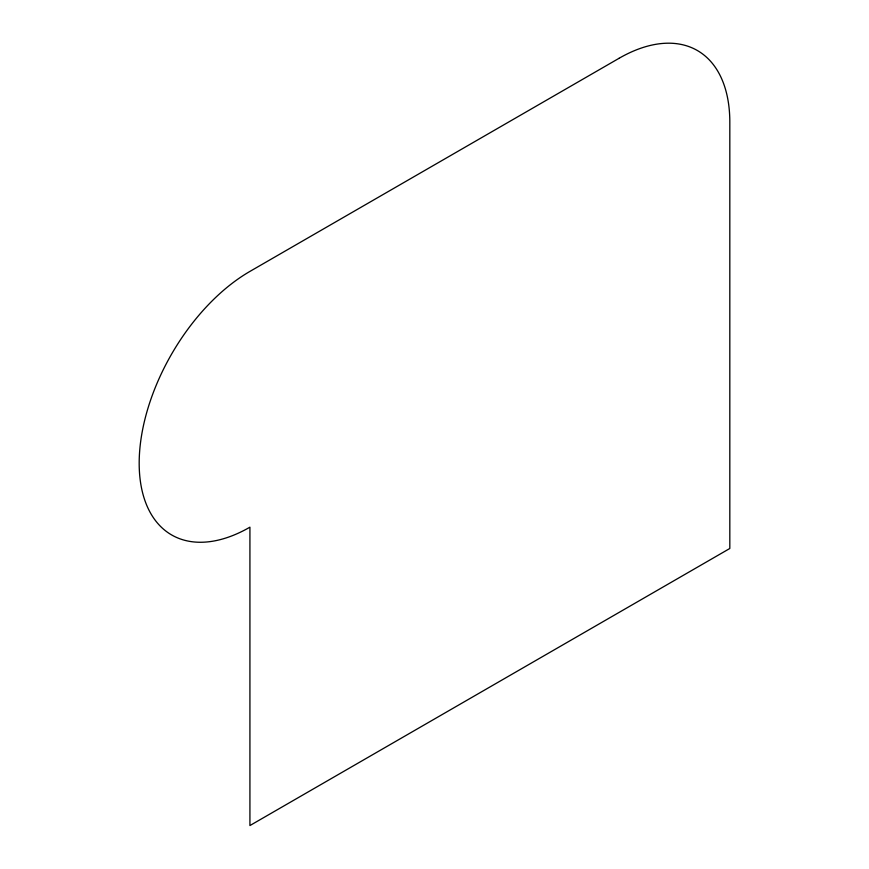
<?xml version="1.0" encoding="UTF-8"?>
<svg xmlns="http://www.w3.org/2000/svg" width="869" height="869" viewBox="0 0 869 869"><rect width="100%" height="100%" fill="white"/><g stroke="black" fill="none" stroke-linecap="round" stroke-linejoin="round"><path stroke-width="1.3" d="M619.076 58.288L249.924 271.41A156.616 90.419 -60 0 0 139.181 463.231A156.616 90.419 -60 0 0 249.924 527.168L249.924 825.55L729.819 548.48L729.819 122.225A156.616 90.419 -60 0 0 619.076 58.288"/></g></svg>
